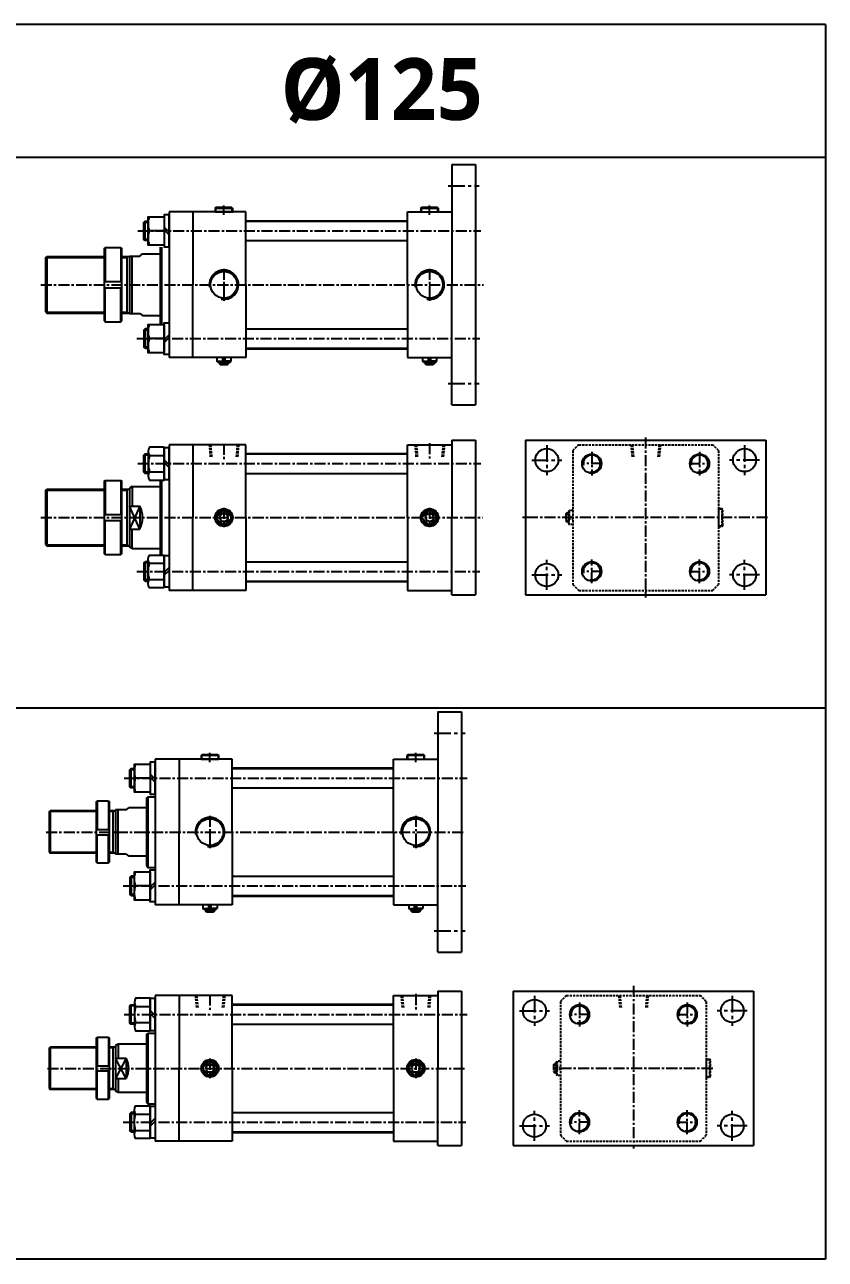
# Model space of a CAD drawing. Extents: x -819 to 29893, y -8942 to 3948.
# Drawn here: x 3814 to 4721, y 2550 to 3948 of the extents above; entities that cross this region are included whole.
import ezdxf

# ---------------------------------------------------------------- set-up
doc = ezdxf.new("R2010")
doc.units = 0
doc.header["$LTSCALE"] = 10
doc.header["$MEASUREMENT"] = 0
for name, pattern in [('CENTER', [2, 1.25, -0.25, 0.25, -0.25]), ('CENTERX2', [4, 2.5, -0.5, 0.5, -0.5]), ('HIDDEN', [0.375, 0.25, -0.125])]:
    doc.linetypes.add(name, pattern=pattern)
doc.layers.get('0').update_dxf_attribs({"linetype": 'CONTINUOUS'})
for name, color, linetype in [('CEN', 1, 'CENTERX2'), ('CENTER', 1, 'CENTER'), ('ML', 7, 'CONTINUOUS'), ('THIN', 3, 'CONTINUOUS'), ('중심선', 1, 'CENTER')]:
    doc.layers.add(name, color=color, linetype=linetype)
doc.styles.add('문자', font='romans.shx')

msp = doc.modelspace()

# ---------------------------------------------------------------- linework, layer by layer
for p, q in [((4720.9, 3948.2), (1438, 3948.2)), ((4720.9, 3948.2), (4720.9, 2550.2)), ((3744.2, 3798.2), (4720.9, 3798.2)), ((4720.9, 3174.2), (0, 3174.2)), ((4720.9, 2550.2), (0, 2550.2))]:
    msp.add_line(p, q)
at = {"layer": 'CEN', "color": 1, "linetype": 'CENTER', "ltscale": 1.5}
for p, q in [((4293.7, 3765.7), (4328.7, 3765.7)), ((4293.7, 3541.7), (4328.7, 3541.7)), ((4405.4, 3472.1), (4405.4, 3438.1)), ((4629.4, 3472.1), (4629.4, 3438.1)), ((4388.4, 3455.1), (4422.4, 3455.1)), ((4646.4, 3455.1), (4612.4, 3455.1)), ((4405.4, 3308.1), (4405.4, 3342.1)), ((4629.4, 3308.1), (4629.4, 3342.1)), ((4388.4, 3325.1), (4422.4, 3325.1)), ((4646.4, 3325.1), (4612.4, 3325.1)), ((4278, 3146), (4313, 3146)), ((4278, 2922), (4313, 2922)), ((4391.5, 2848.4), (4391.5, 2814.4)), ((4615.5, 2848.4), (4615.5, 2814.4)), ((4374.5, 2831.4), (4408.5, 2831.4)), ((4632.5, 2831.4), (4598.5, 2831.4)), ((4391.5, 2684.4), (4391.5, 2718.4)), ((4615.5, 2684.4), (4615.5, 2718.4)), ((4374.5, 2701.4), (4408.5, 2701.4)), ((4632.5, 2701.4), (4598.5, 2701.4))]:
    msp.add_line(p, q, dxfattribs=at)
at = {"layer": 'CENTER'}
for p, q in [((4456.4, 3464.6), (4456.4, 3437.6)), ((4578.4, 3464.6), (4578.4, 3437.6)), ((4468.1, 3451.1), (4444.7, 3451.1)), ((4566.7, 3451.1), (4590.1, 3451.1)), ((4456.4, 3315.6), (4456.4, 3342.6)), ((4578.4, 3315.6), (4578.4, 3342.6)), ((4468.1, 3329.1), (4444.7, 3329.1)), ((4566.7, 3329.1), (4590.1, 3329.1)), ((4442.5, 2840.9), (4442.5, 2813.9)), ((4564.5, 2840.9), (4564.5, 2813.9)), ((4454.2, 2827.4), (4430.8, 2827.4)), ((4552.8, 2827.4), (4576.2, 2827.4)), ((4442.5, 2691.9), (4442.5, 2718.9)), ((4564.5, 2691.9), (4564.5, 2718.9)), ((4454.2, 2705.4), (4430.8, 2705.4)), ((4552.8, 2705.4), (4576.2, 2705.4))]:
    msp.add_line(p, q, dxfattribs=at)
at = {"layer": 'ML'}
for p, q in [((4297.7, 3789.7), (4297.7, 3653.7)), ((4297.7, 3789.7), (4324.7, 3789.7)), ((4324.7, 3789.7), (4324.7, 3517.7)), ((3977.7, 3736.2), (3977.7, 3571.2)), ((4004.7, 3736.2), (3977.7, 3736.2)), ((4004.7, 3736.2), (4004.7, 3653.7)), ((4064.7, 3736.2), (4004.7, 3736.2)), ((4030.7, 3741.2), (4029.7, 3740.2)), ((4049.7, 3740.2), (4029.7, 3740.2)), ((4029.7, 3740.2), (4029.7, 3736.2)), ((4029.7, 3736.2), (4049.7, 3736.2)), ((4048.7, 3741.2), (4030.7, 3741.2)), ((4048.7, 3741.2), (4049.7, 3740.2)), ((4049.7, 3736.2), (4049.7, 3740.2)), ((4064.7, 3653.7), (4064.7, 3736.2)), ((4247.7, 3653.7), (4247.7, 3736.2)), ((4247.7, 3736.2), (4297.7, 3736.2)), ((4263.7, 3741.2), (4262.7, 3740.2)), ((4282.7, 3740.2), (4262.7, 3740.2)), ((4262.7, 3740.2), (4262.7, 3736.2)), ((4262.7, 3736.2), (4282.7, 3736.2)), ((4281.7, 3741.2), (4263.7, 3741.2)), ((4281.7, 3741.2), (4282.7, 3740.2)), ((4282.7, 3736.2), (4282.7, 3740.2)), ((3950.5, 3703.7), (3950.5, 3725.7)), ((3954.1, 3728.5), (3954.1, 3700.8)), ((3972.1, 3719), (3977.7, 3713.4)), ((3972.1, 3714.7), (3955.6, 3714.7)), ((3972.1, 3715.9), (3977.7, 3710.3)), ((3904.1, 3694.7), (3905.1, 3695.7)), ((3904.1, 3694.7), (3904.1, 3612.7)), ((3905.1, 3695.7), (3905.1, 3657.2)), ((3905.1, 3695.7), (3923.1, 3695.7)), ((3923.1, 3695.7), (3923.1, 3657.2)), ((3923.1, 3695.7), (3924.1, 3694.7)), ((3924.1, 3612.7), (3924.1, 3694.7)), ((3967.7, 3696.2), (3967.7, 3608.7)), ((3969.2, 3696.2), (3969.2, 3608.7)), ((3837.7, 3684.2), (3839.2, 3685.7)), ((3837.7, 3684.2), (3837.7, 3623.2)), ((3839.2, 3685.7), (3839.2, 3621.7)), ((3929.7, 3685.7), (3929.7, 3621.7)), ((3932.7, 3686.2), (3932.7, 3621.2)), ((3935.7, 3621.2), (3935.7, 3686.2)), ((3944.7, 3686.2), (3947.7, 3688.7)), ((3904.1, 3657.2), (3924.1, 3657.2)), ((3904.1, 3650.2), (3924.1, 3650.2)), ((3905.1, 3611.7), (3905.1, 3650.2)), ((3923.1, 3611.7), (3923.1, 3650.2)), ((4004.7, 3571.2), (4004.7, 3653.7)), ((4064.7, 3653.7), (4064.7, 3571.2)), ((4247.7, 3653.7), (4247.7, 3571.2)), ((4297.7, 3517.7), (4297.7, 3653.7)), ((3837.7, 3623.2), (3839.2, 3621.7)), ((3944.7, 3621.2), (3947.7, 3618.7)), ((3904.1, 3612.7), (3905.1, 3611.7)), ((3905.1, 3611.7), (3923.1, 3611.7)), ((3923.1, 3611.7), (3924.1, 3612.7)), ((3950.5, 3603.7), (3950.5, 3581.7)), ((3954.1, 3578.8), (3954.1, 3606.5)), ((3972.1, 3591.4), (3977.7, 3597)), ((3972.1, 3588.3), (3977.7, 3593.9)), ((3972.1, 3592.7), (3955.6, 3592.7)), ((4004.7, 3571.2), (3977.7, 3571.2)), ((4064.7, 3571.2), (4004.7, 3571.2)), ((4031.7, 3571.2), (4031.7, 3567.2)), ((4032.7, 3566.2), (4031.7, 3567.2)), ((4031.7, 3567.2), (4038.5, 3567.2)), ((4032.7, 3566.2), (4046.7, 3566.2)), ((4034.7, 3566.2), (4034.7, 3564.2)), ((4038.5, 3566.2), (4038.5, 3571.2)), ((4041, 3566.2), (4041, 3571.2)), ((4047.7, 3567.2), (4041, 3567.2)), ((4044.7, 3566.2), (4044.7, 3564.2)), ((4046.7, 3566.2), (4047.7, 3567.2)), ((4047.7, 3571.2), (4047.7, 3567.2)), ((4247.7, 3571.2), (4297.7, 3571.2)), ((4264.7, 3571.2), (4264.7, 3567.2)), ((4264.7, 3567.2), (4271.5, 3567.2)), ((4265.7, 3566.2), (4264.7, 3567.2)), ((4265.7, 3566.2), (4279.7, 3566.2)), ((4267.7, 3566.2), (4267.7, 3564.2)), ((4271.5, 3566.2), (4271.5, 3571.2)), ((4274, 3566.2), (4274, 3571.2)), ((4280.7, 3567.2), (4274, 3567.2)), ((4277.7, 3566.2), (4277.7, 3564.2)), ((4279.7, 3566.2), (4280.7, 3567.2)), ((4280.7, 3571.2), (4280.7, 3567.2)), ((4035.7, 3563.2), (4034.7, 3564.2)), ((4034.7, 3564.2), (4044.7, 3564.2)), ((4035.7, 3563.2), (4043.7, 3563.2)), ((4043.7, 3563.2), (4044.7, 3564.2)), ((4267.7, 3564.2), (4277.7, 3564.2)), ((4268.7, 3563.2), (4267.7, 3564.2)), ((4268.7, 3563.2), (4276.7, 3563.2)), ((4276.7, 3563.2), (4277.7, 3564.2)), ((4297.7, 3517.7), (4324.7, 3517.7)), ((4004.7, 3472.6), (3977.7, 3472.6)), ((3977.7, 3472.6), (3977.7, 3307.6)), ((4064.7, 3472.6), (4004.7, 3472.6)), ((4004.7, 3472.6), (4004.7, 3390.1)), ((4064.7, 3390.1), (4064.7, 3472.6)), ((4247.7, 3472.6), (4297.7, 3472.6)), ((4247.7, 3390.1), (4247.7, 3472.6)), ((4297.7, 3477.6), (4297.7, 3390.1)), ((4297.7, 3477.6), (4324.7, 3477.6)), ((4324.7, 3477.6), (4324.7, 3302.6)), ((4381.4, 3477.6), (4653.4, 3477.6)), ((4381.4, 3477.6), (4381.4, 3302.6)), ((4653.4, 3477.6), (4653.4, 3302.6)), ((3950.5, 3440.1), (3950.5, 3462.1)), ((3954.1, 3465), (3954.1, 3437.2)), ((3955.6, 3460.3), (3972.1, 3460.3)), ((3972.1, 3455.5), (3977.7, 3449.9)), ((3955.6, 3441.9), (3972.1, 3441.9)), ((3972.1, 3452.3), (3977.7, 3446.7)), ((3904.1, 3431.1), (3905.1, 3432.1)), ((3904.1, 3431.1), (3904.1, 3349.1)), ((3905.1, 3432.1), (3923.1, 3432.1)), ((3905.1, 3432.1), (3905.1, 3393.6)), ((3923.1, 3432.1), (3924.1, 3431.1)), ((3923.1, 3432.1), (3923.1, 3393.6)), ((3924.1, 3349.1), (3924.1, 3431.1)), ((3935.7, 3425.1), (3932.7, 3423.4)), ((3935.7, 3425.1), (3935.7, 3403.1)), ((3967.7, 3432.6), (3967.7, 3347.6)), ((3969.2, 3432.6), (3969.2, 3347.6)), ((3837.7, 3420.6), (3839.2, 3422.1)), ((3837.7, 3420.6), (3837.7, 3359.6)), ((3839.2, 3422.1), (3839.2, 3358.1)), ((3929.7, 3422.1), (3929.7, 3358.1)), ((3932.7, 3423.4), (3932.7, 3356.8)), ((3932.7, 3403.1), (3944.7, 3403.1)), ((3944.7, 3403.1), (3944.7, 3377.1)), ((4038.5, 3398), (4031.9, 3391.4)), ((4041, 3398), (4047.6, 3391.4)), ((4271.5, 3398), (4264.9, 3391.4)), ((4274, 3398), (4280.6, 3391.4)), ((3904.1, 3393.6), (3924.1, 3393.6)), ((3904.1, 3386.6), (3924.1, 3386.6)), ((3905.1, 3348.1), (3905.1, 3386.6)), ((3923.1, 3348.1), (3923.1, 3386.6)), ((4004.7, 3307.6), (4004.7, 3390.1)), ((4031.9, 3388.8), (4038.5, 3382.2)), ((4047.6, 3388.8), (4041, 3382.2)), ((4064.7, 3390.1), (4064.7, 3307.6)), ((4247.7, 3390.1), (4247.7, 3307.6)), ((4264.9, 3388.8), (4271.5, 3382.2)), ((4280.6, 3388.8), (4274, 3382.2)), ((4297.7, 3302.6), (4297.7, 3390.1)), ((3932.7, 3377.1), (3944.7, 3377.1)), ((3935.7, 3355.1), (3935.7, 3377.1)), ((3837.7, 3359.6), (3839.2, 3358.1)), ((3935.7, 3355.1), (3932.7, 3356.8)), ((3904.1, 3349.1), (3905.1, 3348.1)), ((3905.1, 3348.1), (3923.1, 3348.1)), ((3923.1, 3348.1), (3924.1, 3349.1)), ((3954.1, 3315.2), (3954.1, 3343)), ((3950.5, 3340.1), (3950.5, 3318.1)), ((3955.6, 3338.3), (3972.1, 3338.3)), ((3972.1, 3327.9), (3977.7, 3333.5)), ((3972.1, 3324.7), (3977.7, 3330.3)), ((3955.6, 3319.9), (3972.1, 3319.9)), ((4004.7, 3307.6), (3977.7, 3307.6)), ((4064.7, 3307.6), (4004.7, 3307.6)), ((4247.7, 3307.6), (4297.7, 3307.6)), ((4297.7, 3302.6), (4324.7, 3302.6)), ((4381.4, 3302.6), (4653.4, 3302.6)), ((4282, 3170), (4282, 3034)), ((4282, 3170), (4309, 3170)), ((4309, 3170), (4309, 2898)), ((4015, 3121.5), (4014, 3120.5)), ((4034, 3120.5), (4014, 3120.5)), ((4014, 3120.5), (4014, 3116.5)), ((4033, 3121.5), (4015, 3121.5)), ((4033, 3121.5), (4034, 3120.5)), ((4034, 3116.5), (4034, 3120.5)), ((4248, 3121.5), (4247, 3120.5)), ((4267, 3120.5), (4247, 3120.5)), ((4247, 3120.5), (4247, 3116.5)), ((4266, 3121.5), (4248, 3121.5)), ((4266, 3121.5), (4267, 3120.5)), ((4267, 3116.5), (4267, 3120.5)), ((3934.7, 3084), (3934.7, 3106)), ((3938.4, 3108.8), (3938.4, 3081.1)), ((3962, 3116.5), (3962, 2951.5)), ((3989, 3116.5), (3962, 3116.5)), ((3989, 3116.5), (3989, 3034)), ((4049, 3116.5), (3989, 3116.5)), ((4014, 3116.5), (4034, 3116.5)), ((4049, 3034), (4049, 3116.5)), ((4232, 3034), (4232, 3116.5)), ((4232, 3116.5), (4282, 3116.5)), ((4247, 3116.5), (4267, 3116.5)), ((3956.4, 3095), (3939.8, 3095)), ((3956.4, 3099.4), (3962, 3093.8)), ((3956.4, 3096.2), (3962, 3090.6)), ((3895.1, 3068), (3896.1, 3069)), ((3895.1, 3068), (3895.1, 3000)), ((3896.1, 3069), (3896.1, 3037)), ((3909.1, 3069), (3896.1, 3069)), ((3909.1, 3069), (3909.1, 3037)), ((3909.1, 3069), (3910.1, 3068)), ((3910.1, 3000), (3910.1, 3068)), ((3952, 3072.5), (3953.5, 3074)), ((3952, 3072.5), (3952, 2995.5)), ((3953.5, 3074), (3953.5, 2994)), ((3842, 3057), (3843, 3058)), ((3842, 3057), (3842, 3011)), ((3843, 3058), (3843, 3010)), ((3914, 3058), (3914, 3010)), ((3917, 3059), (3917, 3009)), ((3920, 3009), (3920, 3059)), ((3929, 3059), (3932, 3061.5)), ((3895.1, 3037), (3910.1, 3037)), ((3989, 2951.5), (3989, 3034)), ((4049, 3034), (4049, 2951.5)), ((4232, 3034), (4232, 2951.5)), ((4282, 2898), (4282, 3034)), ((3895.1, 3031), (3910.1, 3031)), ((3896.1, 2999), (3896.1, 3031)), ((3909.1, 2999), (3909.1, 3031)), ((3842, 3011), (3843, 3010)), ((3929, 3009), (3932, 3006.5)), ((3895.1, 3000), (3896.1, 2999)), ((3896.1, 2999), (3909.1, 2999)), ((3909.1, 2999), (3910.1, 3000)), ((3952, 2995.5), (3953.5, 2994)), ((3934.7, 2984), (3934.7, 2962)), ((3938.4, 2959.1), (3938.4, 2986.8)), ((3956.4, 2973), (3939.8, 2973)), ((3956.4, 2971.8), (3962, 2977.4)), ((3956.4, 2968.6), (3962, 2974.2)), ((3989, 2951.5), (3962, 2951.5)), ((4049, 2951.5), (3989, 2951.5)), ((4016, 2951.5), (4016, 2947.5)), ((4022.7, 2946.5), (4022.7, 2951.5)), ((4025.3, 2946.5), (4025.3, 2951.5)), ((4032, 2951.5), (4032, 2947.5)), ((4232, 2951.5), (4282, 2951.5)), ((4249, 2951.5), (4249, 2947.5)), ((4255.7, 2946.5), (4255.7, 2951.5)), ((4258.3, 2946.5), (4258.3, 2951.5)), ((4265, 2951.5), (4265, 2947.5)), ((4017, 2946.5), (4016, 2947.5)), ((4016, 2947.5), (4022.7, 2947.5)), ((4017, 2946.5), (4031, 2946.5)), ((4019, 2946.5), (4019, 2944.5)), ((4020, 2943.5), (4019, 2944.5)), ((4019, 2944.5), (4029, 2944.5)), ((4020, 2943.5), (4028, 2943.5)), ((4032, 2947.5), (4025.3, 2947.5)), ((4028, 2943.5), (4029, 2944.5)), ((4029, 2946.5), (4029, 2944.5)), ((4031, 2946.5), (4032, 2947.5)), ((4249, 2947.5), (4255.7, 2947.5)), ((4250, 2946.5), (4249, 2947.5)), ((4250, 2946.5), (4264, 2946.5)), ((4252, 2946.5), (4252, 2944.5)), ((4252, 2944.5), (4262, 2944.5)), ((4253, 2943.5), (4252, 2944.5)), ((4253, 2943.5), (4261, 2943.5)), ((4265, 2947.5), (4258.3, 2947.5)), ((4261, 2943.5), (4262, 2944.5)), ((4262, 2946.5), (4262, 2944.5)), ((4264, 2946.5), (4265, 2947.5)), ((4282, 2898), (4309, 2898)), ((4282, 2853.9), (4282, 2766.4)), ((4282, 2853.9), (4309, 2853.9)), ((4309, 2853.9), (4309, 2678.9)), ((4367.5, 2853.9), (4367.5, 2678.9)), ((4367.5, 2853.9), (4639.5, 2853.9)), ((4639.5, 2853.9), (4639.5, 2678.9)), ((3934.7, 2816.4), (3934.7, 2838.4)), ((3938.4, 2841.3), (3938.4, 2813.5)), ((3989, 2848.9), (3962, 2848.9)), ((3962, 2848.9), (3962, 2683.9)), ((4049, 2848.9), (3989, 2848.9)), ((3989, 2848.9), (3989, 2766.4)), ((4049, 2766.4), (4049, 2848.9)), ((4232, 2848.9), (4282, 2848.9)), ((4232, 2766.4), (4232, 2848.9)), ((3939.8, 2836.6), (3956.4, 2836.6)), ((3956.4, 2831.8), (3962, 2826.2)), ((3956.4, 2828.6), (3962, 2823)), ((3939.8, 2818.2), (3956.4, 2818.2)), ((3895.1, 2800.4), (3896.1, 2801.4)), ((3895.1, 2800.4), (3895.1, 2732.4)), ((3896.1, 2801.4), (3896.1, 2769.4)), ((3909.1, 2801.4), (3896.1, 2801.4)), ((3909.1, 2801.4), (3909.1, 2769.4)), ((3909.1, 2801.4), (3910.1, 2800.4)), ((3910.1, 2732.4), (3910.1, 2800.4)), ((3952, 2804.9), (3953.5, 2806.4)), ((3952, 2804.9), (3952, 2727.9)), ((3953.5, 2806.4), (3953.5, 2726.4)), ((3842, 2789.4), (3843, 2790.4)), ((3842, 2789.4), (3842, 2743.4)), ((3843, 2790.4), (3843, 2742.4)), ((3914, 2790.4), (3914, 2742.4)), ((3920, 2793.9), (3917, 2792.2)), ((3917, 2792.2), (3917, 2740.6)), ((3920, 2793.9), (3920, 2777.9)), ((3895.1, 2769.4), (3910.1, 2769.4)), ((3917, 2777.9), (3929, 2777.9)), ((3929, 2777.9), (3929, 2754.8)), ((4022.7, 2774.3), (4016.1, 2767.7)), ((4025.3, 2774.3), (4031.9, 2767.7)), ((4255.7, 2774.3), (4249.1, 2767.7)), ((4258.3, 2774.3), (4264.9, 2767.7)), ((3895.1, 2763.4), (3910.1, 2763.4)), ((3896.1, 2731.4), (3896.1, 2763.4)), ((3909.1, 2731.4), (3909.1, 2763.4)), ((3917, 2754.8), (3929, 2754.8)), ((3920, 2754.8), (3920, 2738.9)), ((3989, 2683.9), (3989, 2766.4)), ((4016.1, 2765.1), (4022.7, 2758.5)), ((4031.9, 2765.1), (4025.3, 2758.5)), ((4049, 2766.4), (4049, 2683.9)), ((4232, 2766.4), (4232, 2683.9)), ((4249.1, 2765.1), (4255.7, 2758.5)), ((4264.9, 2765.1), (4258.3, 2758.5)), ((4282, 2678.9), (4282, 2766.4)), ((3842, 2743.4), (3843, 2742.4)), ((3920, 2738.9), (3917, 2740.6)), ((3895.1, 2732.4), (3896.1, 2731.4)), ((3896.1, 2731.4), (3909.1, 2731.4)), ((3909.1, 2731.4), (3910.1, 2732.4)), ((3952, 2727.9), (3953.5, 2726.4)), ((3934.7, 2716.4), (3934.7, 2694.4)), ((3938.4, 2691.5), (3938.4, 2719.3)), ((3939.8, 2714.6), (3956.4, 2714.6)), ((3956.4, 2704.2), (3962, 2709.8)), ((3956.4, 2701), (3962, 2706.6)), ((3939.8, 2696.2), (3956.4, 2696.2)), ((3989, 2683.9), (3962, 2683.9)), ((4049, 2683.9), (3989, 2683.9)), ((4232, 2683.9), (4282, 2683.9)), ((4282, 2678.9), (4309, 2678.9)), ((4367.5, 2678.9), (4639.5, 2678.9))]:
    msp.add_line(p, q, dxfattribs=at)
at = {"layer": 'ML', "color": 2}
for p, q in [((4030.2, 3740.7), (4030.2, 3736.2)), ((4049.2, 3736.2), (4049.2, 3740.7)), ((4263.2, 3740.7), (4263.2, 3736.2)), ((4282.2, 3736.2), (4282.2, 3740.7)), ((3929.7, 3684.7), (3931.5, 3685.7)), ((3929.7, 3622.7), (3931.5, 3621.7)), ((4035.2, 3566.2), (4035.2, 3563.7)), ((4044.2, 3566.2), (4044.2, 3563.7)), ((4268.2, 3566.2), (4268.2, 3563.7)), ((4277.2, 3566.2), (4277.2, 3563.7)), ((3929.7, 3421.1), (3931.5, 3422.1)), ((3944.7, 3403.1), (3932.7, 3377.1)), ((3944.7, 3377.1), (3932.7, 3403.1)), ((3929.7, 3359.1), (3931.5, 3358.1)), ((4014.5, 3121), (4014.5, 3116.5)), ((4033.5, 3116.5), (4033.5, 3121)), ((4247.5, 3121), (4247.5, 3116.5)), ((4266.5, 3116.5), (4266.5, 3121)), ((3914, 3057.2), (3915.3, 3058)), ((3914, 3010.7), (3915.3, 3010)), ((4019.5, 2946.5), (4019.5, 2944)), ((4028.5, 2946.5), (4028.5, 2944)), ((4252.5, 2946.5), (4252.5, 2944)), ((4261.5, 2946.5), (4261.5, 2944)), ((3914, 2789.6), (3915.3, 2790.4)), ((3929, 2754.8), (3917, 2777.9)), ((3929, 2777.9), (3917, 2754.8)), ((3914, 2743.1), (3915.3, 2742.4))]:
    msp.add_line(p, q, dxfattribs=at)
at = {"layer": 'ML', "color": 1, "linetype": 'CENTER'}
for p, q in [((4039.7, 3732.8), (4039.7, 3743.3)), ((4272.7, 3732.8), (4272.7, 3743.3)), ((3942.4, 3714.7), (4330.9, 3714.7)), ((4039.7, 3671.9), (4039.7, 3635.4)), ((4272.7, 3671.9), (4272.7, 3635.4)), ((3832.3, 3653.7), (4333.8, 3653.7)), ((3941.3, 3592.7), (4329.7, 3592.7)), ((4039.7, 3572), (4039.7, 3562.5)), ((4272.7, 3572), (4272.7, 3562.5)), ((4039.7, 3473.7), (4039.7, 3456.2)), ((4272.7, 3474.4), (4272.7, 3456.1)), ((4517.4, 3480.9), (4517.4, 3299.4)), ((3942.4, 3451.1), (4330.9, 3451.1)), ((4039.7, 3401.1), (4039.7, 3379.1)), ((4272.7, 3401.1), (4272.7, 3379.1)), ((3832.3, 3390.1), (4332.7, 3390.1)), ((4655.4, 3390.1), (4376.3, 3390.1)), ((3941.3, 3329.1), (4329.7, 3329.1)), ((4024, 3113.2), (4024, 3123.6)), ((4257, 3113.2), (4257, 3123.6)), ((3926.7, 3095), (4315.1, 3095)), ((4024, 3052.3), (4024, 3015.7)), ((4257, 3052.3), (4257, 3015.7)), ((3838.3, 3034), (4312.2, 3034)), ((3925.6, 2973), (4313.9, 2973)), ((4024, 2952.3), (4024, 2942.8)), ((4257, 2952.3), (4257, 2942.8)), ((4503.5, 2859.8), (4503.5, 2675.6)), ((4024, 2850), (4024, 2832.5)), ((4257, 2850.6), (4257, 2832.4)), ((3926.7, 2827.4), (4315.1, 2827.4)), ((4024, 2777.4), (4024, 2755.4)), ((4257, 2777.4), (4257, 2755.4)), ((3839.8, 2766.4), (4314.8, 2766.4)), ((4593.3, 2766.4), (4412.7, 2766.4)), ((3925.6, 2705.4), (4313.9, 2705.4))]:
    msp.add_line(p, q, dxfattribs=at)
at = {"layer": 'ML', "color": 7, "linetype": 'Continuous'}
for p, q in [((4064.7, 3726.2), (4247.7, 3726.2)), ((4064.7, 3725.7), (4247.7, 3725.7)), ((4064.7, 3703.7), (4247.7, 3703.7)), ((3839.2, 3685.7), (3904.1, 3685.7)), ((3924.1, 3685.7), (3932.7, 3685.7)), ((3932.7, 3686.2), (3944.7, 3686.2)), ((3947.7, 3688.7), (3967.7, 3688.7)), ((3839.2, 3621.7), (3904.1, 3621.7)), ((3924.1, 3621.7), (3932.7, 3621.7)), ((3932.7, 3621.2), (3944.7, 3621.2)), ((3947.7, 3618.7), (3967.7, 3618.7)), ((4064.7, 3603.7), (4247.7, 3603.7)), ((4064.7, 3581.7), (4247.7, 3581.7)), ((4064.7, 3581.2), (4247.7, 3581.2)), ((4064.7, 3462.6), (4247.7, 3462.6)), ((4064.7, 3462.1), (4247.7, 3462.1)), ((4064.7, 3440.1), (4247.7, 3440.1)), ((3935.7, 3425.1), (3967.7, 3425.1)), ((3839.2, 3422.1), (3904.1, 3422.1)), ((3924.1, 3422.1), (3932.7, 3422.1)), ((3839.2, 3358.1), (3904.1, 3358.1)), ((3924.1, 3358.1), (3932.7, 3358.1)), ((3935.7, 3355.1), (3967.7, 3355.1)), ((4064.7, 3340.1), (4247.7, 3340.1)), ((4064.7, 3318.1), (4247.7, 3318.1)), ((4064.7, 3317.6), (4247.7, 3317.6)), ((4049, 3106.5), (4232, 3106.5)), ((4049, 3106), (4232, 3106)), ((4049, 3084), (4232, 3084)), ((3953.5, 3074), (3962, 3074)), ((3953.5, 2994), (3962, 2994)), ((4049, 2984), (4232, 2984)), ((4049, 2962), (4232, 2962)), ((4049, 2961.5), (4232, 2961.5)), ((4049, 2838.9), (4232, 2838.9)), ((4049, 2838.4), (4232, 2838.4)), ((4049, 2816.4), (4232, 2816.4)), ((3953.5, 2806.4), (3962, 2806.4)), ((3953.5, 2726.4), (3962, 2726.4)), ((4049, 2716.4), (4232, 2716.4)), ((4049, 2694.4), (4232, 2694.4)), ((4049, 2693.9), (4232, 2693.9))]:
    msp.add_line(p, q, dxfattribs=at)
at = {"layer": 'ML', "color": 2, "linetype": 'Continuous'}
for p, q in [((3838.2, 3684.7), (3904.1, 3684.7)), ((3924.1, 3684.7), (3929.7, 3684.7)), ((3838.2, 3622.7), (3904.1, 3622.7)), ((3924.1, 3622.7), (3929.7, 3622.7)), ((3838.2, 3421.1), (3904.1, 3421.1)), ((3924.1, 3421.1), (3929.7, 3421.1)), ((3838.2, 3359.1), (3904.1, 3359.1)), ((3924.1, 3359.1), (3929.7, 3359.1))]:
    msp.add_line(p, q, dxfattribs=at)
at = {"layer": 'ML', "color": 6, "linetype": 'HIDDEN'}
for p, q in [((4023.1, 3472.6), (4024.3, 3458.6)), ((4024.6, 3472.6), (4025.8, 3458.6)), ((4054.9, 3472.6), (4053.7, 3458.6)), ((4056.4, 3472.6), (4055.1, 3458.6)), ((4256.1, 3472.6), (4257.3, 3458.6)), ((4257.6, 3472.6), (4258.8, 3458.6)), ((4287.9, 3472.6), (4286.7, 3458.6)), ((4289.4, 3472.6), (4288.1, 3458.6)), ((4441.7, 3472.6), (4593.2, 3472.6)), ((4500.8, 3472.6), (4502, 3458.6)), ((4502.3, 3472.6), (4503.5, 3458.6)), ((4532.6, 3472.6), (4531.3, 3458.6)), ((4534, 3472.6), (4532.8, 3458.6)), ((4434.9, 3465.9), (4434.9, 3314.4)), ((4599.9, 3465.9), (4599.9, 3314.4)), ((4429.9, 3397.1), (4430.9, 3398.1)), ((4434.9, 3398.1), (4430.9, 3398.1)), ((4430.9, 3398.1), (4430.9, 3391.4)), ((4603.9, 3400.1), (4599.9, 3400.1)), ((4599.9, 3400.1), (4599.9, 3380.1)), ((4604.4, 3399.6), (4599.9, 3399.6)), ((4604.9, 3399.1), (4603.9, 3400.1)), ((4603.9, 3380.1), (4603.9, 3400.1)), ((4604.9, 3381.1), (4604.9, 3399.1)), ((4426.9, 3394.1), (4427.9, 3395.1)), ((4426.9, 3394.1), (4426.9, 3386.1)), ((4426.9, 3386.1), (4427.9, 3385.1)), ((4429.9, 3394.6), (4427.4, 3394.6)), ((4429.9, 3385.6), (4427.4, 3385.6)), ((4427.9, 3395.1), (4427.9, 3385.1)), ((4429.9, 3395.1), (4427.9, 3395.1)), ((4429.9, 3385.1), (4427.9, 3385.1)), ((4429.9, 3397.1), (4429.9, 3383.1)), ((4429.9, 3391.4), (4434.9, 3391.4)), ((4429.9, 3388.8), (4434.9, 3388.8)), ((4430.9, 3382.1), (4430.9, 3388.8)), ((4429.9, 3383.1), (4430.9, 3382.1)), ((4434.9, 3382.1), (4430.9, 3382.1)), ((4599.9, 3380.6), (4604.4, 3380.6)), ((4599.9, 3380.1), (4603.9, 3380.1)), ((4604.9, 3381.1), (4603.9, 3380.1)), ((4441.7, 3307.6), (4593.2, 3307.6)), ((4007.4, 2848.9), (4008.6, 2834.9)), ((4008.8, 2848.9), (4010.1, 2834.9)), ((4039.1, 2848.9), (4037.9, 2834.9)), ((4040.6, 2848.9), (4039.4, 2834.9)), ((4240.4, 2848.9), (4241.6, 2834.9)), ((4241.8, 2848.9), (4243.1, 2834.9)), ((4272.1, 2848.9), (4270.9, 2834.9)), ((4273.6, 2848.9), (4272.4, 2834.9)), ((4421, 2842.1), (4421, 2690.6)), ((4427.7, 2848.9), (4579.2, 2848.9)), ((4486.9, 2848.9), (4488.1, 2834.9)), ((4488.3, 2848.9), (4489.6, 2834.9)), ((4518.6, 2848.9), (4517.4, 2834.9)), ((4520.1, 2848.9), (4518.9, 2834.9)), ((4586, 2842.1), (4586, 2690.6)), ((4413, 2770.4), (4414, 2771.4)), ((4413, 2770.4), (4413, 2762.4)), ((4416, 2770.9), (4413.5, 2770.9)), ((4414, 2771.4), (4414, 2761.4)), ((4416, 2771.4), (4414, 2771.4)), ((4416, 2773.4), (4417, 2774.4)), ((4416, 2773.4), (4416, 2759.4)), ((4421, 2774.4), (4417, 2774.4)), ((4417, 2774.4), (4417, 2767.7)), ((4590, 2776.4), (4586, 2776.4)), ((4586, 2776.4), (4586, 2756.4)), ((4590.5, 2775.9), (4586, 2775.9)), ((4591, 2775.4), (4590, 2776.4)), ((4590, 2756.4), (4590, 2776.4)), ((4591, 2757.4), (4591, 2775.4)), ((4421.8, 2766.4), (4412.3, 2766.4)), ((4413, 2762.4), (4414, 2761.4)), ((4416, 2761.9), (4413.5, 2761.9)), ((4416, 2761.4), (4414, 2761.4)), ((4416, 2767.7), (4421, 2767.7)), ((4416, 2765.1), (4421, 2765.1)), ((4416, 2759.4), (4417, 2758.4)), ((4417, 2758.4), (4417, 2765.1)), ((4421, 2758.4), (4417, 2758.4)), ((4586, 2756.9), (4590.5, 2756.9)), ((4586, 2756.4), (4590, 2756.4)), ((4591, 2757.4), (4590, 2756.4)), ((4427.7, 2683.9), (4579.2, 2683.9))]:
    msp.add_line(p, q, dxfattribs=at)
at = {"layer": 'ML'}
for points in [[(3977.7, 3696.6), (3977.7, 3732.7), (3972.1, 3732.7), (3972.1, 3696.6), (3977.7, 3696.6)], [(3954.1, 3703.7), (3950.5, 3703.7), (3949.1, 3705), (3949.1, 3724.3), (3950.5, 3725.7), (3954.1, 3725.7)], [(3977.7, 3610.7), (3977.7, 3574.6), (3972.1, 3574.6), (3972.1, 3610.7), (3977.7, 3610.7)], [(3954.1, 3603.7), (3950.5, 3603.7), (3949.1, 3602.3), (3949.1, 3583), (3950.5, 3581.7), (3954.1, 3581.7)], [(3977.7, 3433.1), (3977.7, 3469.2), (3972.1, 3469.2), (3972.1, 3433.1), (3977.7, 3433.1)], [(3954.1, 3440.1), (3950.5, 3440.1), (3949.1, 3441.5), (3949.1, 3460.8), (3950.5, 3462.1), (3954.1, 3462.1)], [(3977.7, 3347.2), (3977.7, 3311.1), (3972.1, 3311.1), (3972.1, 3347.2), (3977.7, 3347.2)], [(3954.1, 3340.1), (3950.5, 3340.1), (3949.1, 3338.8), (3949.1, 3319.5), (3950.5, 3318.1), (3954.1, 3318.1)], [(3938.4, 3084), (3934.7, 3084), (3933.4, 3085.3), (3933.4, 3104.6), (3934.7, 3106), (3938.4, 3106)], [(3962, 3076.9), (3962, 3113), (3956.4, 3113), (3956.4, 3076.9), (3962, 3076.9)], [(3938.4, 2984), (3934.7, 2984), (3933.4, 2982.6), (3933.4, 2963.3), (3934.7, 2962), (3938.4, 2962)], [(3962, 2991), (3962, 2954.9), (3956.4, 2954.9), (3956.4, 2991), (3962, 2991)], [(3938.4, 2816.4), (3934.7, 2816.4), (3933.4, 2817.7), (3933.4, 2837), (3934.7, 2838.4), (3938.4, 2838.4)], [(3962, 2809.3), (3962, 2845.4), (3956.4, 2845.4), (3956.4, 2809.3), (3962, 2809.3)], [(3938.4, 2716.4), (3934.7, 2716.4), (3933.4, 2715), (3933.4, 2695.7), (3934.7, 2694.4), (3938.4, 2694.4)], [(3962, 2723.4), (3962, 2687.3), (3956.4, 2687.3), (3956.4, 2723.4), (3962, 2723.4)]]:
    msp.add_lwpolyline(points, dxfattribs=at)
for points in [[(3972.1, 3698.7), (3954.1, 3698.7), (3954.1, 3730.7), (3972.1, 3730.7)], [(3972.1, 3576.7), (3954.1, 3576.7), (3954.1, 3608.7), (3972.1, 3608.7)], [(3956.4, 3079), (3938.4, 3079), (3938.4, 3111), (3956.4, 3111)], [(3956.4, 2957), (3938.4, 2957), (3938.4, 2989), (3956.4, 2989)]]:
    msp.add_lwpolyline(points, close=True, dxfattribs=at)
for points in [[(3955.6, 3698.7, -0.178633), (3955.6, 3714.7, -0.178633), (3955.6, 3730.7)], [(3955.6, 3576.7, -0.178633), (3955.6, 3592.7, -0.178633), (3955.6, 3608.7)], [(3972.1, 3469.6), (3955.6, 3469.6, 0.309401), (3955.6, 3460.3, 0.154701), (3955.6, 3441.9, 0.309401), (3955.6, 3432.6), (3972.1, 3432.6), (3972.1, 3469.6)], [(3972.1, 3310.6), (3955.6, 3310.6, -0.309401), (3955.6, 3319.9, -0.154701), (3955.6, 3338.3, -0.309401), (3955.6, 3347.6), (3972.1, 3347.6), (3972.1, 3310.6)], [(3939.8, 3079, -0.178633), (3939.8, 3095, -0.178633), (3939.8, 3111)], [(3939.8, 2957, -0.178633), (3939.8, 2973, -0.178633), (3939.8, 2989)], [(3956.4, 2845.9), (3939.8, 2845.9, 0.309401), (3939.8, 2836.6, 0.154701), (3939.8, 2818.2, 0.309401), (3939.8, 2808.9), (3956.4, 2808.9), (3956.4, 2845.9)], [(3956.4, 2686.9), (3939.8, 2686.9, -0.309401), (3939.8, 2696.2, -0.154701), (3939.8, 2714.6, -0.309401), (3939.8, 2723.9), (3956.4, 2723.9), (3956.4, 2686.9)]]:
    msp.add_lwpolyline(points, format="xyb", dxfattribs=at)
for centre, radius in [((4039.7, 3653.7), 15.1), ((4272.7, 3653.7), 15.1), ((4405.4, 3455.1), 13), ((4629.4, 3455.1), 13), ((4456.4, 3451.1), 11), ((4578.4, 3451.1), 11), ((4039.7, 3390.1), 10), ((4039.7, 3390.1), 8), ((4272.7, 3390.1), 10), ((4272.7, 3390.1), 8), ((4039.7, 3390.1), 4.5), ((4272.7, 3390.1), 4.5), ((4405.4, 3325.1), 13), ((4456.4, 3329.1), 11), ((4578.4, 3329.1), 11), ((4629.4, 3325.1), 13), ((4024, 3034), 15.1), ((4257, 3034), 15.1), ((4391.5, 2831.4), 13), ((4442.5, 2827.4), 11), ((4564.5, 2827.4), 11), ((4615.5, 2831.4), 13), ((4024, 2766.4), 10), ((4024, 2766.4), 8), ((4024, 2766.4), 4.5), ((4257, 2766.4), 10), ((4257, 2766.4), 8), ((4257, 2766.4), 4.5), ((4391.5, 2701.4), 13), ((4442.5, 2705.4), 11), ((4564.5, 2705.4), 11), ((4615.5, 2701.4), 13)]:
    msp.add_circle(centre, radius, dxfattribs=at)
at = {"layer": 'ML', "color": 2}
for centre, radius, start, end in [((4039.7, 3653.7), 16.6, 259.7841, 189.9064), ((4272.7, 3653.7), 16.6, 259.7841, 189.9064), ((4456.4, 3451.1), 9.65, 254.5871, 191.1), ((4578.4, 3451.1), 9.65, 254.5871, 191.1), ((4039.7, 3390.1), 9.5, 261.4114, 188.1478), ((4272.7, 3390.1), 9.5, 261.4114, 188.1478), ((4039.7, 3390.1), 5, 257.904, 186.2569), ((4272.7, 3390.1), 5, 257.904, 186.2569), ((4456.4, 3329.1), 9.65, 254.5871, 191.1), ((4578.4, 3329.1), 9.65, 254.5871, 191.1), ((4024, 3034), 16.6, 259.7841, 189.9064), ((4257, 3034), 16.6, 259.7841, 189.9064), ((4442.5, 2827.4), 9.65, 254.5871, 191.1), ((4564.5, 2827.4), 9.65, 254.5871, 191.1), ((4024, 2766.4), 9.5, 261.4114, 188.1478), ((4024, 2766.4), 5, 257.904, 186.2569), ((4257, 2766.4), 9.5, 261.4114, 188.1478), ((4257, 2766.4), 5, 257.904, 186.2569), ((4442.5, 2705.4), 9.65, 254.5871, 191.1), ((4564.5, 2705.4), 9.65, 254.5871, 191.1)]:
    msp.add_arc(centre, radius, start, end, dxfattribs=at)
at = {"layer": 'ML', "color": 6, "linetype": 'HIDDEN'}
for centre, start, end in [((4517.4, 3390.1), 132.5568, 137.4432), ((4517.4, 3390.1), 42.5568, 47.4432), ((4517.4, 3390.1), 222.5568, 227.4432), ((4517.4, 3390.1), 312.5568, 317.4432), ((4503.5, 2766.4), 132.5568, 137.4432), ((4503.5, 2766.4), 42.5568, 47.4432), ((4503.5, 2766.4), 222.5568, 227.4432), ((4503.5, 2766.4), 312.5568, 317.4432)]:
    msp.add_arc(centre, 112, start, end, dxfattribs=at)
at = {"layer": 'ML'}
for centre, radius, start, end in [((3918.1, 3390.1), 29.6, 333.9922, 26.0078), ((3908.2, 2766.4), 23.7, 330.8896, 29.1104)]:
    msp.add_arc(centre, radius, start, end, dxfattribs=at)
at = {"layer": 'THIN', "color": 2}
for p, q in [((3954.1, 3724.3), (3949.1, 3724.3)), ((3954.1, 3705), (3949.1, 3705)), ((3954.1, 3602.3), (3949.1, 3602.3)), ((3954.1, 3583), (3949.1, 3583)), ((3954.1, 3460.8), (3949.1, 3460.8)), ((3954.1, 3441.5), (3949.1, 3441.5)), ((3954.1, 3338.8), (3949.1, 3338.8)), ((3954.1, 3319.5), (3949.1, 3319.5)), ((3938.4, 3104.6), (3933.4, 3104.6)), ((3938.4, 3085.3), (3933.4, 3085.3)), ((3938.4, 2982.6), (3933.4, 2982.6)), ((3938.4, 2963.3), (3933.4, 2963.3)), ((3938.4, 2837), (3933.4, 2837)), ((3938.4, 2817.7), (3933.4, 2817.7)), ((3938.4, 2715), (3933.4, 2715)), ((3938.4, 2695.7), (3933.4, 2695.7))]:
    msp.add_line(p, q, dxfattribs=at)
at = {"layer": '중심선', "color": 2, "linetype": 'Continuous'}
for p, q in [((3895.1, 3057.2), (3842.2, 3057.2)), ((3914, 3057.2), (3910.1, 3057.2)), ((3895.1, 3010.7), (3842.2, 3010.7)), ((3914, 3010.7), (3910.1, 3010.7)), ((3895.1, 2789.6), (3842.2, 2789.6)), ((3914, 2789.6), (3910.1, 2789.6)), ((3895.1, 2743.1), (3842.2, 2743.1)), ((3914, 2743.1), (3910.1, 2743.1))]:
    msp.add_line(p, q, dxfattribs=at)
at = {"layer": '중심선', "color": 7, "linetype": 'Continuous'}
for p, q in [((3895.1, 3058), (3843, 3058)), ((3917, 3058), (3910.1, 3058)), ((3929, 3059), (3917, 3059)), ((3952, 3061.5), (3932, 3061.5)), ((3895.1, 3010), (3843, 3010)), ((3917, 3010), (3910.1, 3010)), ((3929, 3009), (3917, 3009)), ((3952, 3006.5), (3932, 3006.5)), ((3895.1, 2790.4), (3843, 2790.4)), ((3917, 2790.4), (3910.1, 2790.4)), ((3952, 2793.9), (3920, 2793.9)), ((3895.1, 2742.4), (3843, 2742.4)), ((3917, 2742.4), (3910.1, 2742.4)), ((3952, 2738.9), (3920, 2738.9))]:
    msp.add_line(p, q, dxfattribs=at)

# ---------------------------------------------------------------- texts
at = {"insert": (4104, 3910.3), "char_height": 70, "attachment_point": 1, "style": '문자'}
msp.add_mtext_dynamic_manual_height_columns('{\\fMalgun Gothic|b1|i0|c129|p50;%%C125}', width=124.533, gutter_width=16, heights=[0], dxfattribs=at)

doc.saveas('drawing.dxf')
